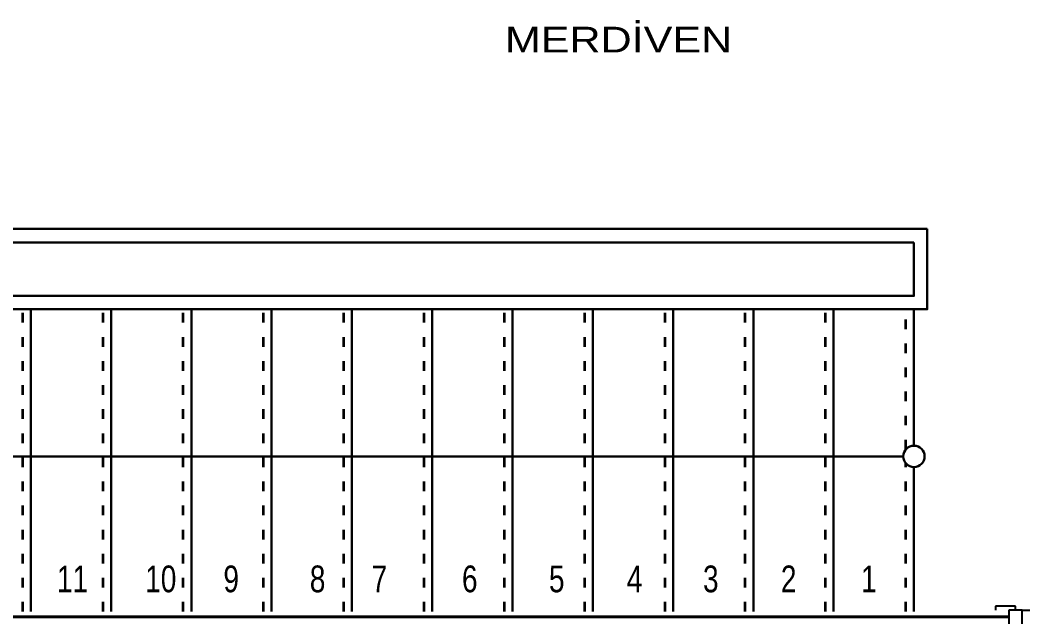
# Model space of a CAD drawing. Header units: millimetres. Extents: x 505988 to 508607, y 4596729 to 4598439.
# Drawn here: x 507225 to 507599.7, y 4597454.4 to 4597677.4 of the extents above; entities that cross this region are included whole.
import ezdxf

# ---------------------------------------------------------------- set-up
doc = ezdxf.new("R2010")
doc.units = ezdxf.units.MM
doc.linetypes.add('ACAD_ISO03W100', pattern=[30, 12, -18])
for name, color, linetype, lineweight in [('duvar_40', 7, 'Continuous', 40), ('KOLON', 40, 'Continuous', 50), ('MERD_30', 41, 'Continuous', 30), ('Pencere', 150, 'Continuous', 25), ('TEFRIS', 127, 'Continuous', 35), ('yazı', 255, 'Continuous', 20)]:
    doc.layers.add(name, color=color, linetype=linetype, lineweight=lineweight)
doc.styles.add('2', font='Arial')
doc.styles.add('M-IKI-50', font='Arial')

# ---------------------------------------------------------------- blocks, each defined once
blk = doc.blocks.new('*U6')
at = {"layer": 'Pencere', "lineweight": 25, "ltscale": 5}
for p, q in [((-9, 7), (-9, 97)), ((-5, 97), (-9, 97)), ((-5, 7), (-5, 97)), ((-105, 7), (-105, 8.5)), ((-105, 8.5), (-97.5, 8.5)), ((-97.5, 8.5), (-97.5, 7)), ((-2.5, 7), (-2.5, 8.5)), ((-2.5, 8.5), (5, 8.5)), ((5, 8.5), (5, 7)), ((-5, 7), (-9, 7)), ((-105, -17), (-105, -18.5)), ((-105, -18.5), (-97.5, -18.5)), ((-97.5, -18.5), (-97.5, -17)), ((-5, -17), (-95, -17)), ((-2.5, -17), (-2.5, -18.5)), ((-2.5, -18.5), (5, -18.5)), ((5, -18.5), (5, -17))]:
    blk.add_line(p, q, dxfattribs=at)
at = {"layer": 'Pencere', "lineweight": 25, "ltscale": 5, "flags": 128}
for points in [[(-95, -17), (-95, 7), (-100, 7), (-100, -17), (-95, -17)], [(0, -17), (0, 7), (-5, 7), (-5, -17), (0, -17)]]:
    blk.add_lwpolyline(points, dxfattribs=at)
at = {"layer": 'Pencere', "linetype": 'ACAD_ISO03W100', "lineweight": 25, "ltscale": 0.3}
blk.add_arc((3.59103, -1.12032), 98.92487, 97.312367, 175.291538, dxfattribs=at)

msp = doc.modelspace()

# ---------------------------------------------------------------- linework, layer by layer
at = {"layer": 'duvar_40'}
msp.add_line((507594.411553, 4597454.360995), (507048.982489, 4597454.360995), dxfattribs=at)
at = {"layer": 'MERD_30'}
for p, q in [((507228.982489, 4597456.360995), (507228.982489, 4597569.360568)), ((507258.982489, 4597456.360995), (507258.982489, 4597569.360568)), ((507288.982489, 4597456.360995), (507288.982489, 4597569.360568)), ((507318.982489, 4597456.360995), (507318.982489, 4597569.360568)), ((507348.982489, 4597456.360995), (507348.982489, 4597569.360568)), ((507378.982489, 4597456.360995), (507378.982489, 4597569.360568)), ((507408.982489, 4597456.360995), (507408.982489, 4597569.360568)), ((507438.982489, 4597456.360995), (507438.982489, 4597569.360568)), ((507468.982489, 4597456.360995), (507468.982489, 4597569.360568)), ((507498.982489, 4597456.360995), (507498.982489, 4597569.360568)), ((507528.982489, 4597456.360995), (507528.982489, 4597569.360568)), ((507558.982489, 4597518.339106), (507558.982489, 4597569.360568)), ((507558.982489, 4597456.360995), (507558.982489, 4597510.38203))]:
    msp.add_line(p, q, dxfattribs=at)
at = {"layer": 'MERD_30', "flags": 128}
for points in [[(507563.982489, 4597599.360568), (507163.982489, 4597599.360568), (507163.982489, 4597569.360568), (507563.982489, 4597569.360568)], [(507558.982489, 4597594.360568), (507168.982489, 4597594.360568), (507168.982489, 4597574.360568), (507558.982489, 4597574.360568)]]:
    msp.add_lwpolyline(points, close=True, dxfattribs=at)
msp.add_lwpolyline([(507161.635594, 4597514.360568), (507555.003951, 4597514.360568)], dxfattribs=at)
at = {"layer": 'MERD_30'}
msp.add_circle((507558.982489, 4597514.360568), 3.978538, dxfattribs=at)
at = {"layer": 'TEFRIS', "linetype": 'ACAD_ISO03W100', "ltscale": 0.3}
for p, q in [((507225.982489, 4597456.360995), (507225.982489, 4597569.360568)), ((507255.982489, 4597456.360995), (507255.982489, 4597569.360568)), ((507285.982489, 4597456.360995), (507285.982489, 4597569.360568)), ((507315.982489, 4597456.360995), (507315.982489, 4597569.360568)), ((507345.982489, 4597456.360995), (507345.982489, 4597569.360568)), ((507375.982489, 4597456.360995), (507375.982489, 4597569.360568)), ((507405.982489, 4597456.360995), (507405.982489, 4597569.360568)), ((507435.982489, 4597456.360995), (507435.982489, 4597569.360568)), ((507465.982489, 4597456.360995), (507465.982489, 4597569.360568)), ((507495.982489, 4597456.360995), (507495.982489, 4597569.360568)), ((507525.982489, 4597456.360995), (507525.982489, 4597569.360568)), ((507555.982489, 4597516.973758), (507555.982489, 4597569.360568)), ((507555.982489, 4597456.360995), (507555.982489, 4597511.747378))]:
    msp.add_line(p, q, dxfattribs=at)

# ---------------------------------------------------------------- block references
at = {"layer": 'KOLON', "rotation": 180}
msp.add_blockref('*U6', (507594.411553, 4597439.939423), dxfattribs=at)

# ---------------------------------------------------------------- texts
at = {"layer": 'yazı', "style": '2', "width": 1.2}
msp.add_text('MERDİVEN', height=9.600136, dxfattribs=at).set_placement((507406.144916, 4597665.327471))
at = {"layer": 'yazı', "style": 'M-IKI-50', "text_generation_flag": 6, "width": 0.75}
for s, p in [('11', (507238.771145, 4597463.58042, -10.29001)), ('10', (507271.73656, 4597463.58042, -10.29001)), ('9', (507300.963205, 4597463.58042, -10.29001)), ('8', (507333.248724, 4597463.58042, -10.29001)), ('7', (507356.358279, 4597463.58042, -10.29001)), ('6', (507390.105738, 4597463.58042, -10.29001)), ('5', (507422.60508, 4597463.58042, -10.29001)), ('4', (507451.705928, 4597463.58042, -10.29001)), ('3', (507480.16958, 4597463.58042, -10.29001)), ('2', (507509.270756, 4597463.58042, -10.29001)), ('1', (507539.246601, 4597463.58042, -10.29001))]:
    msp.add_text(s, height=10, rotation=180.00378, dxfattribs=at).set_placement(p)

doc.saveas('drawing.dxf')
